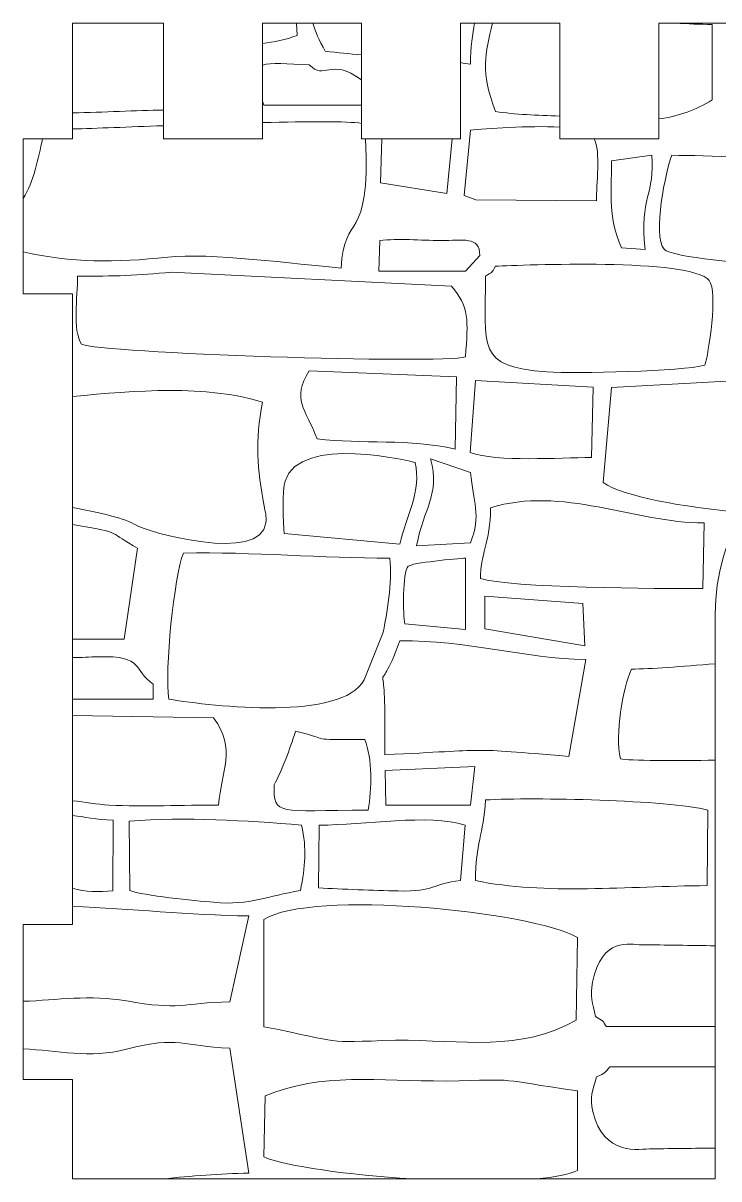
# Model space of a CAD drawing. Header units: millimetres. Extents: x 165 to 617, y -170 to 72.
# Drawn here: x 399.5 to 441.6, y -94.2 to -24.2 of the extents above; entities that cross this region are included whole.
import ezdxf

# ---------------------------------------------------------------- set-up
doc = ezdxf.new("R2010")
doc.units = ezdxf.units.MM
doc.header["$MEASUREMENT"] = 0
doc.layers.add('layer 1', color=7, linetype='Continuous')

msp = doc.modelspace()

# ---------------------------------------------------------------- linework, layer by layer
at = {"layer": 'layer 1', "color": 250, "lineweight": 9}
msp.add_open_spline([(488.5692, -94.1911), (488.5692, -94.1911), (527.4904, -94.1911), (527.4904, -94.1911), (527.4904, -94.1911), (527.4904, -94.1911), (527.4904, -88.1798), (527.4904, -88.1798), (527.4904, -88.1798), (527.4904, -88.1798), (530.4904, -88.1798), (530.4904, -88.1798), (530.4904, -88.1798), (530.4904, -88.1798), (530.4904, -78.7799), (530.4904, -78.7799), (530.4904, -78.7799), (530.4904, -78.7799), (527.4904, -78.7799), (527.4904, -78.7799), (527.4904, -78.7799), (527.4904, -78.7799), (527.4904, -40.591), (527.4904, -40.591), (527.4904, -40.591), (527.4904, -40.591), (530.4904, -40.591), (530.4904, -40.591), (530.4904, -40.591), (530.4904, -40.591), (530.4904, -31.1911), (530.4904, -31.1911), (530.4904, -31.1911), (530.4904, -31.1911), (527.4904, -31.1911), (527.4904, -31.1911), (527.4904, -31.1911), (527.4904, -31.1911), (527.4904, -24.1911), (527.4904, -24.1911), (527.4904, -24.1911), (527.4904, -24.1911), (521.9905, -24.1911), (521.9905, -24.1911), (521.9905, -24.1911), (521.9905, -24.1911), (521.9905, -31.1911), (521.9905, -31.1911), (521.9905, -31.1911), (521.9905, -31.1911), (515.9905, -31.1911), (515.9905, -31.1911), (515.9905, -31.1911), (515.9905, -31.1911), (515.9905, -24.1911), (515.9905, -24.1911), (515.9905, -24.1911), (515.9905, -24.1911), (509.9905, -24.1911), (509.9905, -24.1911), (509.9905, -24.1911), (509.9905, -24.1911), (509.9905, -31.1911), (509.9905, -31.1911), (509.9905, -31.1911), (509.9905, -31.1911), (503.9905, -31.1911), (503.9905, -31.1911), (503.9905, -31.1911), (503.9905, -31.1911), (503.9905, -24.1911), (503.9905, -24.1911), (503.9905, -24.1911), (503.9905, -24.1911), (497.9905, -24.1911), (497.9905, -24.1911), (497.9905, -24.1911), (497.9905, -24.1911), (497.9905, -31.1911), (497.9905, -31.1911), (497.9905, -31.1911), (497.9905, -31.1911), (491.9905, -31.1911), (491.9905, -31.1911), (491.9905, -31.1911), (491.9905, -31.1911), (491.9905, -24.1911), (491.9905, -24.1911), (491.9905, -24.1911), (491.9905, -24.1911), (485.9905, -24.1911), (485.9905, -24.1911), (485.9905, -24.1911), (485.9905, -24.1911), (485.9905, -31.1911), (485.9905, -31.1911), (485.9905, -31.1911), (485.9905, -31.1911), (479.9905, -31.1911), (479.9905, -31.1911), (479.9905, -31.1911), (479.9905, -31.1911), (479.9905, -24.1911), (479.9905, -24.1911), (479.9905, -24.1911), (479.9905, -24.1911), (473.9905, -24.1911), (473.9905, -24.1911), (473.9905, -24.1911), (473.9905, -24.1911), (473.9905, -31.1911), (473.9905, -31.1911), (473.9905, -31.1911), (473.9905, -31.1911), (467.9905, -31.1911), (467.9905, -31.1911), (467.9905, -31.1911), (467.9905, -31.1911), (467.9905, -24.1911), (467.9905, -24.1911), (467.9905, -24.1911), (467.9905, -24.1911), (461.9905, -24.1911), (461.9905, -24.1911), (461.9905, -24.1911), (461.9905, -24.1911), (461.9905, -31.1911), (461.9905, -31.1911), (461.9905, -31.1911), (461.9905, -31.1911), (455.9905, -31.1911), (455.9905, -31.1911), (455.9905, -31.1911), (455.9905, -31.1911), (455.9905, -24.1911), (455.9905, -24.1911), (455.9905, -24.1911), (455.9905, -24.1911), (449.9905, -24.1911), (449.9905, -24.1911), (449.9905, -24.1911), (449.9905, -24.1911), (449.9905, -31.1911), (449.9905, -31.1911), (449.9905, -31.1911), (449.9905, -31.1911), (443.9905, -31.1911), (443.9905, -31.1911), (443.9905, -31.1911), (443.9905, -31.1911), (443.9905, -24.1911), (443.9905, -24.1911), (443.9905, -24.1911), (443.9905, -24.1911), (437.9905, -24.1911), (437.9905, -24.1911), (437.9905, -24.1911), (437.9905, -24.1911), (437.9905, -31.1911), (437.9905, -31.1911), (437.9905, -31.1911), (437.9905, -31.1911), (431.9905, -31.1911), (431.9905, -31.1911), (431.9905, -31.1911), (431.9905, -31.1911), (431.9905, -24.1911), (431.9905, -24.1911), (431.9905, -24.1911), (431.9905, -24.1911), (425.9905, -24.1911), (425.9905, -24.1911), (425.9905, -24.1911), (425.9905, -24.1911), (425.9905, -31.1911), (425.9905, -31.1911), (425.9905, -31.1911), (425.9905, -31.1911), (419.9905, -31.1911), (419.9905, -31.1911), (419.9905, -31.1911), (419.9905, -31.1911), (419.9905, -24.1911), (419.9905, -24.1911), (419.9905, -24.1911), (419.9905, -24.1911), (413.9905, -24.1911), (413.9905, -24.1911), (413.9905, -24.1911), (413.9905, -24.1911), (413.9905, -31.1911), (413.9905, -31.1911), (413.9905, -31.1911), (413.9905, -31.1911), (407.9905, -31.1911), (407.9905, -31.1911), (407.9905, -31.1911), (407.9905, -31.1911), (407.9905, -24.1911), (407.9905, -24.1911), (407.9905, -24.1911), (407.9905, -24.1911), (402.4904, -24.1911), (402.4904, -24.1911), (402.4904, -24.1911), (402.4904, -24.1911), (402.4904, -31.1911), (402.4904, -31.1911), (402.4904, -31.1911), (402.4904, -31.1911), (399.4904, -31.1911), (399.4904, -31.1911), (399.4904, -31.1911), (399.4904, -31.1911), (399.4904, -40.591), (399.4904, -40.591), (399.4904, -40.591), (399.4904, -40.591), (402.4904, -40.591), (402.4904, -40.591), (402.4904, -40.591), (402.4904, -40.591), (402.4904, -78.7799), (402.4904, -78.7799), (402.4904, -78.7799), (402.4904, -78.7799), (399.4904, -78.7799), (399.4904, -78.7799), (399.4904, -78.7799), (399.4904, -78.7799), (399.4904, -88.1798), (399.4904, -88.1798), (399.4904, -88.1798), (399.4904, -88.1798), (402.4904, -88.1798), (402.4904, -88.1798), (402.4904, -88.1798), (402.4904, -88.1798), (402.4904, -94.1911), (402.4904, -94.1911), (402.4904, -94.1911), (402.4904, -94.1911), (441.4115, -94.1911), (441.4115, -94.1911), (441.4115, -94.1911), (441.4115, -94.1911), (441.4115, -59.9708), (441.4115, -59.9708), (441.4115, -59.9708), (441.4116, -50.5977), (451.9682, -42.9994), (464.9905, -42.9994), (464.9905, -42.9994), (478.0127, -42.9994), (488.5693, -50.5977), (488.5692, -59.9736), (488.5692, -59.9736), (488.5692, -59.9736), (488.5692, -94.1911), (488.5692, -94.1911)], degree=3, knots=[0, 0, 0, 0, 0.0151515, 0.0151515, 0.0151515, 0.0151515, 0.030303, 0.030303, 0.030303, 0.030303, 0.0454545, 0.0454545, 0.0454545, 0.0454545, 0.0606061, 0.0606061, 0.0606061, 0.0606061, 0.0757576, 0.0757576, 0.0757576, 0.0757576, 0.0909091, 0.0909091, 0.0909091, 0.0909091, 0.1060606, 0.1060606, 0.1060606, 0.1060606, 0.1212121, 0.1212121, 0.1212121, 0.1212121, 0.1363636, 0.1363636, 0.1363636, 0.1363636, 0.1515152, 0.1515152, 0.1515152, 0.1515152, 0.1666667, 0.1666667, 0.1666667, 0.1666667, 0.1818182, 0.1818182, 0.1818182, 0.1818182, 0.1969697, 0.1969697, 0.1969697, 0.1969697, 0.2121212, 0.2121212, 0.2121212, 0.2121212, 0.2272727, 0.2272727, 0.2272727, 0.2272727, 0.2424242, 0.2424242, 0.2424242, 0.2424242, 0.2575758, 0.2575758, 0.2575758, 0.2575758, 0.2727273, 0.2727273, 0.2727273, 0.2727273, 0.2878788, 0.2878788, 0.2878788, 0.2878788, 0.3030303, 0.3030303, 0.3030303, 0.3030303, 0.3181818, 0.3181818, 0.3181818, 0.3181818, 0.3333333, 0.3333333, 0.3333333, 0.3333333, 0.3484848, 0.3484848, 0.3484848, 0.3484848, 0.3636364, 0.3636364, 0.3636364, 0.3636364, 0.3787879, 0.3787879, 0.3787879, 0.3787879, 0.3939394, 0.3939394, 0.3939394, 0.3939394, 0.4090909, 0.4090909, 0.4090909, 0.4090909, 0.4242424, 0.4242424, 0.4242424, 0.4242424, 0.4393939, 0.4393939, 0.4393939, 0.4393939, 0.4545455, 0.4545455, 0.4545455, 0.4545455, 0.469697, 0.469697, 0.469697, 0.469697, 0.4848485, 0.4848485, 0.4848485, 0.4848485, 0.5, 0.5, 0.5, 0.5, 0.5151515, 0.5151515, 0.5151515, 0.5151515, 0.530303, 0.530303, 0.530303, 0.530303, 0.5454545, 0.5454545, 0.5454545, 0.5454545, 0.5606061, 0.5606061, 0.5606061, 0.5606061, 0.5757576, 0.5757576, 0.5757576, 0.5757576, 0.5909091, 0.5909091, 0.5909091, 0.5909091, 0.6060606, 0.6060606, 0.6060606, 0.6060606, 0.6212121, 0.6212121, 0.6212121, 0.6212121, 0.6363636, 0.6363636, 0.6363636, 0.6363636, 0.6515152, 0.6515152, 0.6515152, 0.6515152, 0.6666667, 0.6666667, 0.6666667, 0.6666667, 0.6818182, 0.6818182, 0.6818182, 0.6818182, 0.6969697, 0.6969697, 0.6969697, 0.6969697, 0.7121212, 0.7121212, 0.7121212, 0.7121212, 0.7272727, 0.7272727, 0.7272727, 0.7272727, 0.7424242, 0.7424242, 0.7424242, 0.7424242, 0.7575758, 0.7575758, 0.7575758, 0.7575758, 0.7727273, 0.7727273, 0.7727273, 0.7727273, 0.7878788, 0.7878788, 0.7878788, 0.7878788, 0.8030303, 0.8030303, 0.8030303, 0.8030303, 0.8181818, 0.8181818, 0.8181818, 0.8181818, 0.8333333, 0.8333333, 0.8333333, 0.8333333, 0.8484848, 0.8484848, 0.8484848, 0.8484848, 0.8636364, 0.8636364, 0.8636364, 0.8636364, 0.8787879, 0.8787879, 0.8787879, 0.8787879, 0.8939394, 0.8939394, 0.8939394, 0.8939394, 0.9090909, 0.9090909, 0.9090909, 0.9090909, 0.9242424, 0.9242424, 0.9242424, 0.9242424, 0.9393939, 0.9393939, 0.9393939, 0.9393939, 0.9545455, 0.9545455, 0.9545455, 0.9545455, 0.969697, 0.969697, 0.969697, 0.969697, 1, 1, 1, 1], dxfattribs=at)
at = {"layer": 'layer 1', "color": 177, "lineweight": 9}
for points, knots in [([(402.4904, -29.6214), (404.3491, -29.6063), (406.362, -29.4732), (407.9905, -29.458), (407.9905, -29.458), (407.9905, -29.458), (407.9905, -24.1911), (407.9905, -24.1911), (407.9905, -24.1911), (407.9905, -24.1911), (402.4904, -24.1911), (402.4904, -24.1911), (402.4904, -24.1911), (402.4904, -24.1911), (402.4904, -29.6214), (402.4904, -29.6214)], [0, 0, 0, 0, 0.2, 0.2, 0.2, 0.2, 0.4, 0.4, 0.4, 0.4, 0.6, 0.6, 0.6, 0.6, 1, 1, 1, 1]), ([(416.0863, -24.9356), (416.0863, -24.9356), (416.0479, -24.1911), (416.0479, -24.1911), (416.0479, -24.1911), (416.0479, -24.1911), (413.9905, -24.1911), (413.9905, -24.1911), (413.9905, -24.1911), (413.9905, -24.1911), (413.9905, -25.4181), (413.9905, -25.4181), (413.9905, -25.4181), (414.6999, -25.3521), (415.3943, -25.2051), (416.0863, -24.9356)], [0, 0, 0, 0, 0.2, 0.2, 0.2, 0.2, 0.4, 0.4, 0.4, 0.4, 0.6, 0.6, 0.6, 0.6, 1, 1, 1, 1]), ([(417.7919, -25.8899), (418.5443, -25.989), (419.2728, -26.0546), (419.9905, -26.1054), (419.9905, -26.1054), (419.9905, -26.1054), (419.9905, -24.1911), (419.9905, -24.1911), (419.9905, -24.1911), (419.9905, -24.1911), (417.0457, -24.1911), (417.0457, -24.1911), (417.0457, -24.1911), (417.1681, -24.668), (417.4068, -25.229), (417.7919, -25.8899)], [0, 0, 0, 0, 0.2, 0.2, 0.2, 0.2, 0.4, 0.4, 0.4, 0.4, 0.6, 0.6, 0.6, 0.6, 1, 1, 1, 1]), ([(425.9905, -26.5864), (426.1863, -26.6155), (426.3838, -26.647), (426.5833, -26.6814), (426.5833, -26.6814), (426.5866, -25.6529), (426.7082, -24.8378), (426.8358, -24.1911), (426.8358, -24.1911), (426.8358, -24.1911), (425.9905, -24.1911), (425.9905, -24.1911), (425.9905, -24.1911), (425.9905, -24.1911), (425.9905, -26.5864), (425.9905, -26.5864)], [0, 0, 0, 0, 0.2, 0.2, 0.2, 0.2, 0.4, 0.4, 0.4, 0.4, 0.6, 0.6, 0.6, 0.6, 1, 1, 1, 1]), ([(428.1085, -29.5416), (429.2757, -29.7321), (430.6245, -29.7729), (431.9905, -29.8178), (431.9905, -29.8178), (431.9905, -29.8178), (431.9905, -24.1911), (431.9905, -24.1911), (431.9905, -24.1911), (431.9905, -24.1911), (427.9142, -24.1911), (427.9142, -24.1911), (427.9142, -24.1911), (427.4929, -26.0585), (427.1556, -27.1142), (428.1085, -29.5416)], [0, 0, 0, 0, 0.2, 0.2, 0.2, 0.2, 0.4, 0.4, 0.4, 0.4, 0.6, 0.6, 0.6, 0.6, 1, 1, 1, 1]), ([(437.9905, -29.9972), (439.2249, -29.8311), (440.2789, -29.4367), (441.2261, -28.8449), (441.2261, -28.8449), (441.2261, -28.8449), (441.2261, -24.2681), (441.2261, -24.2681), (441.2261, -24.2681), (440.4688, -24.2681), (439.7399, -24.2352), (439.0252, -24.1911), (439.0252, -24.1911), (439.0252, -24.1911), (437.9905, -24.1911), (437.9905, -24.1911), (437.9905, -24.1911), (437.9905, -24.1911), (437.9905, -29.9972), (437.9905, -29.9972)], [0, 0, 0, 0, 0.1666667, 0.1666667, 0.1666667, 0.1666667, 0.3333333, 0.3333333, 0.3333333, 0.3333333, 0.5, 0.5, 0.5, 0.5, 0.6666667, 0.6666667, 0.6666667, 0.6666667, 1, 1, 1, 1]), ([(414.0757, -29.1514), (414.0757, -29.1514), (419.9905, -29.1651), (419.9905, -29.1651), (419.9905, -29.1651), (419.9905, -29.1651), (419.9905, -27.6247), (419.9905, -27.6247), (419.9905, -27.6247), (418.0594, -26.2224), (417.7478, -27.7045), (416.8223, -26.7081), (416.8223, -26.7081), (415.4867, -26.7081), (414.4955, -26.5309), (413.9905, -26.7475), (413.9905, -26.7475), (413.9905, -26.7475), (413.9905, -28.9256), (413.9905, -28.9256), (413.9905, -28.9256), (414.0175, -28.9987), (414.0456, -29.0736), (414.0757, -29.1514)], [0, 0, 0, 0, 0.1428571, 0.1428571, 0.1428571, 0.1428571, 0.2857143, 0.2857143, 0.2857143, 0.2857143, 0.4285714, 0.4285714, 0.4285714, 0.4285714, 0.5714286, 0.5714286, 0.5714286, 0.5714286, 0.7142857, 0.7142857, 0.7142857, 0.7142857, 1, 1, 1, 1]), ([(399.4904, -38.0509), (402.435, -38.702), (405.0582, -38.7122), (408.2519, -38.3602), (408.2519, -38.3602), (410.741, -38.0861), (416.006, -38.7861), (418.7563, -39.0268), (418.7563, -39.0268), (418.893, -35.5649), (420.5417, -37.6765), (420.2311, -31.1911), (420.2311, -31.1911), (420.2311, -31.1911), (419.9905, -31.1911), (419.9905, -31.1911), (419.9905, -31.1911), (419.9905, -31.1911), (419.9905, -30.2609), (419.9905, -30.2609), (419.9905, -30.2609), (419.0991, -30.1338), (416.7623, -30.1455), (413.9905, -30.2133), (413.9905, -30.2133), (413.9905, -30.2133), (413.9905, -31.1911), (413.9905, -31.1911), (413.9905, -31.1911), (413.9905, -31.1911), (407.9905, -31.1911), (407.9905, -31.1911), (407.9905, -31.1911), (407.9905, -31.1911), (407.9905, -30.4057), (407.9905, -30.4057), (407.9905, -30.4057), (405.8913, -30.4825), (403.9291, -30.5589), (402.4904, -30.6032), (402.4904, -30.6032), (402.4904, -30.6032), (402.4904, -31.1911), (402.4904, -31.1911), (402.4904, -31.1911), (402.4904, -31.1911), (400.6724, -31.1911), (400.6724, -31.1911), (400.6724, -31.1911), (400.3901, -32.4), (400.1494, -33.7924), (399.4904, -34.8075), (399.4904, -34.8075), (399.4904, -34.8075), (399.4904, -38.0509), (399.4904, -38.0509)], [0, 0, 0, 0, 0.0666667, 0.0666667, 0.0666667, 0.0666667, 0.1333333, 0.1333333, 0.1333333, 0.1333333, 0.2, 0.2, 0.2, 0.2, 0.2666667, 0.2666667, 0.2666667, 0.2666667, 0.3333333, 0.3333333, 0.3333333, 0.3333333, 0.4, 0.4, 0.4, 0.4, 0.4666667, 0.4666667, 0.4666667, 0.4666667, 0.5333333, 0.5333333, 0.5333333, 0.5333333, 0.6, 0.6, 0.6, 0.6, 0.6666667, 0.6666667, 0.6666667, 0.6666667, 0.7333333, 0.7333333, 0.7333333, 0.7333333, 0.8, 0.8, 0.8, 0.8, 0.8666667, 0.8666667, 0.8666667, 0.8666667, 1, 1, 1, 1]), ([(426.2122, -34.637), (426.2122, -34.637), (426.9085, -34.8924), (426.9085, -34.8924), (426.9085, -34.8924), (426.9085, -34.8924), (434.2105, -34.9468), (434.2105, -34.9468), (434.2105, -34.9468), (434.2105, -34.004), (434.4834, -31.9594), (434.0783, -31.1911), (434.0783, -31.1911), (434.0783, -31.1911), (431.9905, -31.1911), (431.9905, -31.1911), (431.9905, -31.1911), (431.9905, -31.1911), (431.9905, -30.4929), (431.9905, -30.4929), (431.9905, -30.4929), (430.123, -30.3832), (427.4788, -30.6005), (426.5817, -30.6737), (426.5817, -30.6737), (426.5817, -30.6737), (426.2122, -34.637), (426.2122, -34.637)], [0, 0, 0, 0, 0.125, 0.125, 0.125, 0.125, 0.25, 0.25, 0.25, 0.25, 0.375, 0.375, 0.375, 0.375, 0.5, 0.5, 0.5, 0.5, 0.625, 0.625, 0.625, 0.625, 0.75, 0.75, 0.75, 0.75, 1, 1, 1, 1]), ([(421.1342, -33.8705), (421.1342, -33.8705), (425.1601, -34.5162), (425.1601, -34.5162), (425.1601, -34.5162), (425.1601, -34.5162), (425.4818, -31.1911), (425.4818, -31.1911), (425.4818, -31.1911), (425.4818, -31.1911), (421.2094, -31.1911), (421.2094, -31.1911), (421.2094, -31.1911), (421.2094, -31.1911), (421.1342, -33.8705), (421.1342, -33.8705)], [0, 0, 0, 0, 0.2, 0.2, 0.2, 0.2, 0.4, 0.4, 0.4, 0.4, 0.6, 0.6, 0.6, 0.6, 1, 1, 1, 1]), ([(435.1274, -32.5391), (435.1226, -34.7364), (434.9069, -35.9), (435.734, -37.7958), (435.734, -37.7958), (435.734, -37.7958), (437.1593, -37.9057), (437.1593, -37.9057), (437.1593, -37.9057), (436.8097, -34.6988), (437.7849, -34.544), (437.5656, -32.1986), (437.5656, -32.1986), (437.5656, -32.1986), (435.1274, -32.5391), (435.1274, -32.5391)], [0, 0, 0, 0, 0.2, 0.2, 0.2, 0.2, 0.4, 0.4, 0.4, 0.4, 0.6, 0.6, 0.6, 0.6, 1, 1, 1, 1]), ([(444.5798, -38.7642), (444.8554, -37.9594), (445.0564, -37.5803), (445.3914, -36.992), (445.3914, -36.992), (445.3914, -36.992), (455.8663, -36.747), (455.8663, -36.747), (455.8663, -36.747), (455.8846, -35.9396), (456.1627, -35.4111), (456.0723, -34.8047), (456.0723, -34.8047), (455.9862, -34.2299), (455.6973, -34.0613), (455.7127, -32.52), (455.7127, -32.52), (453.3459, -32.9176), (443.2133, -32.1986), (438.7831, -32.1986), (438.7831, -32.1986), (438.4202, -33.0975), (437.5887, -37.002), (438.3185, -37.892), (438.3185, -37.892), (438.6947, -38.3505), (443.7507, -38.8624), (444.5798, -38.7642)], [0, 0, 0, 0, 0.125, 0.125, 0.125, 0.125, 0.25, 0.25, 0.25, 0.25, 0.375, 0.375, 0.375, 0.375, 0.5, 0.5, 0.5, 0.5, 0.625, 0.625, 0.625, 0.625, 0.75, 0.75, 0.75, 0.75, 1, 1, 1, 1]), ([(421.0422, -39.2177), (421.0422, -39.2177), (426.2783, -39.2173), (426.2783, -39.2173), (426.2783, -39.2173), (426.2783, -39.2173), (427.1579, -38.2638), (427.1579, -38.2638), (427.1579, -38.2638), (427.1214, -37.0741), (426.1565, -37.3654), (424.7721, -37.3573), (424.7721, -37.3573), (423.5756, -37.3504), (422.2005, -37.2276), (421.0913, -37.362), (421.0913, -37.362), (421.0913, -37.362), (421.0422, -39.2177), (421.0422, -39.2177)], [0, 0, 0, 0, 0.1666667, 0.1666667, 0.1666667, 0.1666667, 0.3333333, 0.3333333, 0.3333333, 0.3333333, 0.5, 0.5, 0.5, 0.5, 0.6666667, 0.6666667, 0.6666667, 0.6666667, 1, 1, 1, 1]), ([(427.4967, -39.5212), (427.4967, -43.7968), (426.9207, -45.0206), (431.2073, -45.3116), (431.2073, -45.3116), (432.9308, -45.4288), (439.4693, -45.2911), (440.7714, -44.9078), (440.7714, -44.9078), (441.0073, -44.2863), (441.5921, -40.4372), (441.042, -39.7874), (441.042, -39.7874), (439.9357, -38.3927), (429.6825, -38.855), (428.1085, -38.9094), (428.1085, -38.9094), (427.8574, -39.3828), (427.8888, -39.2639), (427.4967, -39.5212)], [0, 0, 0, 0, 0.1666667, 0.1666667, 0.1666667, 0.1666667, 0.3333333, 0.3333333, 0.3333333, 0.3333333, 0.5, 0.5, 0.5, 0.5, 0.6666667, 0.6666667, 0.6666667, 0.6666667, 1, 1, 1, 1]), ([(402.7896, -39.5212), (402.7884, -40.7662), (402.4566, -42.8064), (403.0305, -43.631), (403.0305, -43.631), (403.981, -44.179), (424.826, -44.8609), (426.2799, -44.4027), (426.2799, -44.4027), (426.4451, -42.1871), (426.5219, -41.3441), (425.4288, -40.1295), (425.4288, -40.1295), (425.4288, -40.1295), (408.4539, -39.2653), (408.4539, -39.2653), (408.4539, -39.2653), (406.5006, -39.5009), (404.9551, -39.5064), (402.7896, -39.5212)], [0, 0, 0, 0, 0.1666667, 0.1666667, 0.1666667, 0.1666667, 0.3333333, 0.3333333, 0.3333333, 0.3333333, 0.5, 0.5, 0.5, 0.5, 0.6666667, 0.6666667, 0.6666667, 0.6666667, 1, 1, 1, 1]), ([(417.295, -49.3673), (420.0122, -49.6984), (422.9286, -49.3495), (425.6509, -49.9931), (425.6509, -49.9931), (425.6509, -49.9931), (425.7377, -45.6215), (425.7377, -45.6215), (425.7377, -45.6215), (425.7377, -45.6215), (416.8228, -45.2515), (416.8228, -45.2515), (416.8228, -45.2515), (415.717, -47.023), (416.6041, -47.5212), (417.295, -49.3673)], [0, 0, 0, 0, 0.2, 0.2, 0.2, 0.2, 0.4, 0.4, 0.4, 0.4, 0.6, 0.6, 0.6, 0.6, 1, 1, 1, 1]), ([(435.1242, -46.2566), (435.1242, -46.2566), (434.6248, -52.0193), (434.6248, -52.0193), (434.6248, -52.0193), (435.8684, -52.8689), (439.4331, -53.5055), (443.0047, -53.828), (443.0047, -53.828), (444.6869, -50.7112), (447.6106, -48.0404), (451.3396, -46.1312), (451.3396, -46.1312), (451.3268, -45.8808), (451.3113, -45.6284), (451.2929, -45.3733), (451.2929, -45.3733), (451.2929, -45.3733), (435.1242, -46.2566), (435.1242, -46.2566)], [0, 0, 0, 0, 0.1666667, 0.1666667, 0.1666667, 0.1666667, 0.3333333, 0.3333333, 0.3333333, 0.3333333, 0.5, 0.5, 0.5, 0.5, 0.6666667, 0.6666667, 0.6666667, 0.6666667, 1, 1, 1, 1]), ([(402.4904, -53.532), (404.1152, -53.8405), (405.7128, -54.194), (406.3024, -54.5836), (406.3024, -54.5836), (406.9492, -55.011), (413.9301, -56.9546), (414.1943, -54.4485), (414.1943, -54.4485), (414.2344, -54.0653), (414.1567, -53.8083), (414.0879, -53.4253), (414.0879, -53.4253), (413.6833, -51.1741), (413.505, -49.5337), (413.9957, -47.1466), (413.9957, -47.1466), (410.5466, -46.0934), (406.3081, -46.4333), (402.4904, -46.8102), (402.4904, -46.8102), (402.4904, -46.8102), (402.4904, -53.532), (402.4904, -53.532)], [0, 0, 0, 0, 0.1428571, 0.1428571, 0.1428571, 0.1428571, 0.2857143, 0.2857143, 0.2857143, 0.2857143, 0.4285714, 0.4285714, 0.4285714, 0.4285714, 0.5714286, 0.5714286, 0.5714286, 0.5714286, 0.7142857, 0.7142857, 0.7142857, 0.7142857, 1, 1, 1, 1]), ([(426.5586, -50.1981), (428.2019, -50.7896), (431.9555, -50.5035), (433.9053, -50.5035), (433.9053, -50.5035), (433.9053, -50.5035), (434.0191, -46.2334), (434.0191, -46.2334), (434.0191, -46.2334), (434.0191, -46.2334), (426.8937, -45.8269), (426.8937, -45.8269), (426.8937, -45.8269), (426.8937, -45.8269), (426.5586, -50.1981), (426.5586, -50.1981)], [0, 0, 0, 0, 0.2, 0.2, 0.2, 0.2, 0.4, 0.4, 0.4, 0.4, 0.6, 0.6, 0.6, 0.6, 1, 1, 1, 1]), ([(415.296, -55.0964), (415.296, -55.0964), (422.3093, -55.7509), (422.3093, -55.7509), (422.3093, -55.7509), (422.6797, -54.053), (423.6459, -52.512), (423.2293, -50.8055), (423.2293, -50.8055), (423.1624, -50.7722), (416.2401, -49.0524), (415.3525, -51.9255), (415.3525, -51.9255), (415.1965, -52.4311), (415.2353, -54.5185), (415.296, -55.0964)], [0, 0, 0, 0, 0.2, 0.2, 0.2, 0.2, 0.4, 0.4, 0.4, 0.4, 0.6, 0.6, 0.6, 0.6, 1, 1, 1, 1]), ([(423.3217, -55.8442), (423.3217, -55.8442), (426.5833, -55.6659), (426.5833, -55.6659), (426.5833, -55.6659), (427.2633, -54.0206), (426.7384, -53.1511), (426.5948, -51.4154), (426.5948, -51.4154), (426.5948, -51.4154), (424.169, -50.59), (424.169, -50.59), (424.169, -50.59), (424.7584, -52.7844), (423.7562, -53.5216), (423.3217, -55.8442)], [0, 0, 0, 0, 0.2, 0.2, 0.2, 0.2, 0.4, 0.4, 0.4, 0.4, 0.6, 0.6, 0.6, 0.6, 1, 1, 1, 1]), ([(427.1934, -57.8225), (428.8632, -58.4127), (438.1143, -58.4438), (440.6629, -58.4341), (440.6629, -58.4341), (440.6629, -58.4341), (440.7295, -54.4651), (440.7295, -54.4651), (440.7295, -54.4651), (436.5378, -54.4658), (432.1133, -52.1824), (427.8019, -53.5506), (427.8019, -53.5506), (427.8019, -55.619), (427.1466, -56.4606), (427.1934, -57.8225)], [0, 0, 0, 0, 0.2, 0.2, 0.2, 0.2, 0.4, 0.4, 0.4, 0.4, 0.6, 0.6, 0.6, 0.6, 1, 1, 1, 1]), ([(402.4904, -61.4963), (402.4904, -61.4963), (405.6204, -61.4957), (405.6204, -61.4957), (405.6204, -61.4957), (405.6204, -61.4957), (406.4242, -55.9923), (406.4242, -55.9923), (406.4242, -55.9923), (404.6838, -55.0414), (405.4408, -55.0343), (402.8277, -54.6193), (402.8277, -54.6193), (402.8277, -54.6193), (402.4904, -54.5664), (402.4904, -54.5664), (402.4904, -54.5664), (402.4904, -54.5664), (402.4904, -61.4963), (402.4904, -61.4963)], [0, 0, 0, 0, 0.1666667, 0.1666667, 0.1666667, 0.1666667, 0.3333333, 0.3333333, 0.3333333, 0.3333333, 0.5, 0.5, 0.5, 0.5, 0.6666667, 0.6666667, 0.6666667, 0.6666667, 1, 1, 1, 1]), ([(409.1969, -56.2938), (408.6403, -57.6999), (408.0414, -63.4041), (408.3236, -65.1431), (408.3236, -65.1431), (411.0602, -65.5736), (418.7973, -66.4761), (420.1455, -63.9614), (420.1455, -63.9614), (420.1455, -63.9614), (421.2793, -61.1481), (421.2793, -61.1481), (421.2793, -61.1481), (421.5429, -59.9466), (421.8395, -58.1082), (421.7043, -56.6007), (421.7043, -56.6007), (417.6463, -56.6007), (413.3902, -56.2041), (409.1969, -56.2938)], [0, 0, 0, 0, 0.1666667, 0.1666667, 0.1666667, 0.1666667, 0.3333333, 0.3333333, 0.3333333, 0.3333333, 0.5, 0.5, 0.5, 0.5, 0.6666667, 0.6666667, 0.6666667, 0.6666667, 1, 1, 1, 1]), ([(422.6015, -60.5694), (422.6015, -60.5694), (426.2794, -60.9226), (426.2794, -60.9226), (426.2794, -60.9226), (426.2794, -60.9226), (426.2762, -56.6012), (426.2762, -56.6012), (426.2762, -56.6012), (425.7902, -56.6091), (423.0093, -56.8854), (422.8058, -57.0912), (422.8058, -57.0912), (422.4653, -57.4352), (422.4969, -60.091), (422.6015, -60.5694)], [0, 0, 0, 0, 0.2, 0.2, 0.2, 0.2, 0.4, 0.4, 0.4, 0.4, 0.6, 0.6, 0.6, 0.6, 1, 1, 1, 1]), ([(427.4579, -60.8757), (427.4579, -60.8757), (433.5026, -61.9094), (433.5026, -61.9094), (433.5026, -61.9094), (433.5026, -61.9094), (433.394, -59.3367), (433.394, -59.3367), (433.394, -59.3367), (433.394, -59.3367), (427.4615, -58.8968), (427.4615, -58.8968), (427.4615, -58.8968), (427.4615, -58.8968), (427.4579, -60.8757), (427.4579, -60.8757)], [0, 0, 0, 0, 0.2, 0.2, 0.2, 0.2, 0.4, 0.4, 0.4, 0.4, 0.6, 0.6, 0.6, 0.6, 1, 1, 1, 1]), ([(421.3964, -66.3634), (421.3964, -66.3634), (421.3967, -68.5), (421.3967, -68.5), (421.3967, -68.5), (427.941, -68.2108), (426.211, -68.0562), (432.5351, -68.6071), (432.5351, -68.6071), (432.5351, -68.6071), (433.5689, -62.7297), (433.5689, -62.7297), (433.5689, -62.7297), (429.8446, -62.6875), (426.3588, -61.5346), (422.3129, -61.6111), (422.3129, -61.6111), (420.7806, -65.6614), (421.3953, -61.837), (421.3964, -66.3634)], [0, 0, 0, 0, 0.1666667, 0.1666667, 0.1666667, 0.1666667, 0.3333333, 0.3333333, 0.3333333, 0.3333333, 0.5, 0.5, 0.5, 0.5, 0.6666667, 0.6666667, 0.6666667, 0.6666667, 1, 1, 1, 1]), ([(402.4904, -65.1445), (402.4904, -65.1445), (407.3679, -65.1445), (407.3679, -65.1445), (407.3679, -65.1445), (407.3679, -65.1445), (407.3682, -64.2281), (407.3682, -64.2281), (407.3682, -64.2281), (406.1476, -63.3843), (406.8623, -62.4844), (404.0364, -62.5701), (404.0364, -62.5701), (403.5171, -62.5858), (403.0027, -62.6068), (402.4904, -62.6229), (402.4904, -62.6229), (402.4904, -62.6229), (402.4904, -65.1445), (402.4904, -65.1445)], [0, 0, 0, 0, 0.1666667, 0.1666667, 0.1666667, 0.1666667, 0.3333333, 0.3333333, 0.3333333, 0.3333333, 0.5, 0.5, 0.5, 0.5, 0.6666667, 0.6666667, 0.6666667, 0.6666667, 1, 1, 1, 1]), ([(436.3426, -63.3116), (435.7876, -64.5699), (435.3259, -67.2182), (435.671, -68.7568), (435.671, -68.7568), (436.1433, -68.8608), (439.1354, -68.8757), (441.4115, -68.8279), (441.4115, -68.8279), (441.4115, -68.8279), (441.4115, -62.9921), (441.4115, -62.9921), (441.4115, -62.9921), (439.3587, -63.1556), (437.4805, -63.3116), (436.3426, -63.3116)], [0, 0, 0, 0, 0.2, 0.2, 0.2, 0.2, 0.4, 0.4, 0.4, 0.4, 0.6, 0.6, 0.6, 0.6, 1, 1, 1, 1]), ([(402.4904, -71.2887), (403.2294, -71.3463), (403.9457, -71.5188), (404.7039, -71.5534), (404.7039, -71.5534), (406.8119, -71.6502), (409.1929, -71.5501), (411.332, -71.5501), (411.332, -71.5501), (411.4929, -69.4901), (412.4328, -68.1697), (411.0306, -66.2575), (411.0306, -66.2575), (411.0306, -66.2575), (402.4904, -66.1171), (402.4904, -66.1171), (402.4904, -66.1171), (402.4904, -66.1171), (402.4904, -71.2887), (402.4904, -71.2887)], [0, 0, 0, 0, 0.1666667, 0.1666667, 0.1666667, 0.1666667, 0.3333333, 0.3333333, 0.3333333, 0.3333333, 0.5, 0.5, 0.5, 0.5, 0.6666667, 0.6666667, 0.6666667, 0.6666667, 1, 1, 1, 1]), ([(414.6857, -70.3289), (414.6857, -72.2311), (414.8503, -71.8733), (420.3977, -71.854), (420.3977, -71.854), (420.5972, -70.5539), (420.656, -68.7697), (420.1794, -67.5818), (420.1794, -67.5818), (416.4901, -67.5818), (418.4125, -67.6265), (415.9937, -67.0771), (415.9937, -67.0771), (415.6364, -68.1896), (415.1857, -69.4209), (414.6857, -70.3289)], [0, 0, 0, 0, 0.2, 0.2, 0.2, 0.2, 0.4, 0.4, 0.4, 0.4, 0.6, 0.6, 0.6, 0.6, 1, 1, 1, 1]), ([(421.4089, -69.449), (421.4089, -69.449), (421.4569, -71.5516), (421.4569, -71.5516), (421.4569, -71.5516), (421.4569, -71.5516), (426.5846, -71.5506), (426.5846, -71.5506), (426.5846, -71.5506), (426.5846, -71.5506), (426.8418, -69.2189), (426.8418, -69.2189), (426.8418, -69.2189), (426.8418, -69.2189), (421.4089, -69.449), (421.4089, -69.449)], [0, 0, 0, 0, 0.2, 0.2, 0.2, 0.2, 0.4, 0.4, 0.4, 0.4, 0.6, 0.6, 0.6, 0.6, 1, 1, 1, 1]), ([(426.8869, -76.1257), (431.093, -77.0014), (436.073, -76.4618), (440.9211, -76.4293), (440.9211, -76.4293), (440.9211, -76.4293), (440.9663, -71.8521), (440.9663, -71.8521), (440.9663, -71.8521), (438.5356, -71.241), (430.4345, -71.0699), (427.4967, -71.2422), (427.4967, -71.2422), (427.3797, -73.3775), (426.8869, -73.835), (426.8869, -76.1257)], [0, 0, 0, 0, 0.2, 0.2, 0.2, 0.2, 0.4, 0.4, 0.4, 0.4, 0.6, 0.6, 0.6, 0.6, 1, 1, 1, 1]), ([(417.4308, -72.769), (417.4308, -72.769), (417.3812, -76.5644), (417.3812, -76.5644), (417.3812, -76.5644), (418.8335, -76.6534), (420.7097, -76.716), (422.2012, -76.7522), (422.2012, -76.7522), (424.4839, -76.8076), (424.2339, -76.3157), (425.9747, -76.1241), (425.9747, -76.1241), (425.9747, -76.1241), (426.2589, -72.7593), (426.2589, -72.7593), (426.2589, -72.7593), (424.0454, -72.0747), (420.1527, -72.7505), (417.4308, -72.769)], [0, 0, 0, 0, 0.1666667, 0.1666667, 0.1666667, 0.1666667, 0.3333333, 0.3333333, 0.3333333, 0.3333333, 0.5, 0.5, 0.5, 0.5, 0.6666667, 0.6666667, 0.6666667, 0.6666667, 1, 1, 1, 1]), ([(404.9277, -76.7359), (404.9277, -76.7359), (404.9514, -72.4624), (404.9514, -72.4624), (404.9514, -72.4624), (403.882, -72.4624), (403.1996, -72.2382), (402.4904, -72.1881), (402.4904, -72.1881), (402.4904, -72.1881), (402.4904, -76.5892), (402.4904, -76.5892), (402.4904, -76.5892), (403.204, -76.8203), (404.1183, -76.8312), (404.9277, -76.7359)], [0, 0, 0, 0, 0.2, 0.2, 0.2, 0.2, 0.4, 0.4, 0.4, 0.4, 0.6, 0.6, 0.6, 0.6, 1, 1, 1, 1]), ([(405.9625, -76.7345), (406.7091, -77.0339), (409.9265, -77.336), (411.027, -77.4395), (411.027, -77.4395), (413.3137, -77.6539), (414.2659, -77.0276), (416.2876, -76.734), (416.2876, -76.734), (416.569, -75.2492), (416.6812, -74.2338), (416.3594, -72.769), (416.3594, -72.769), (412.939, -72.4739), (409.3867, -72.2753), (405.9055, -72.5157), (405.9055, -72.5157), (405.9055, -72.5157), (405.9625, -76.7345), (405.9625, -76.7345)], [0, 0, 0, 0, 0.1666667, 0.1666667, 0.1666667, 0.1666667, 0.3333333, 0.3333333, 0.3333333, 0.3333333, 0.5, 0.5, 0.5, 0.5, 0.6666667, 0.6666667, 0.6666667, 0.6666667, 1, 1, 1, 1]), ([(414.0757, -78.4777), (414.0757, -78.4777), (414.0757, -84.9751), (414.0757, -84.9751), (414.0757, -84.9751), (419.2058, -85.9783), (417.3833, -85.952), (422.046, -85.7865), (422.046, -85.7865), (426.1288, -85.7865), (429.6004, -86.5181), (432.9903, -84.569), (432.9903, -84.569), (432.9903, -84.569), (433.075, -79.5777), (433.075, -79.5777), (433.075, -79.5777), (430.1999, -77.9542), (416.9831, -76.66), (414.0757, -78.4777)], [0, 0, 0, 0, 0.1666667, 0.1666667, 0.1666667, 0.1666667, 0.3333333, 0.3333333, 0.3333333, 0.3333333, 0.5, 0.5, 0.5, 0.5, 0.6666667, 0.6666667, 0.6666667, 0.6666667, 1, 1, 1, 1]), ([(399.4904, -83.4346), (401.5736, -83.3654), (403.5247, -83.0221), (405.7422, -83.4164), (405.7422, -83.4164), (408.9898, -83.9943), (409.091, -83.5394), (412.0142, -83.4637), (412.0142, -83.4637), (412.0142, -83.4637), (413.1634, -78.2594), (413.1634, -78.2594), (413.1634, -78.2594), (409.518, -78.2349), (406.0549, -77.8106), (402.4904, -77.6897), (402.4904, -77.6897), (402.4904, -77.6897), (402.4904, -78.7799), (402.4904, -78.7799), (402.4904, -78.7799), (402.4904, -78.7799), (399.4904, -78.7799), (399.4904, -78.7799), (399.4904, -78.7799), (399.4904, -78.7799), (399.4904, -83.4346), (399.4904, -83.4346)], [0, 0, 0, 0, 0.125, 0.125, 0.125, 0.125, 0.25, 0.25, 0.25, 0.25, 0.375, 0.375, 0.375, 0.375, 0.5, 0.5, 0.5, 0.5, 0.625, 0.625, 0.625, 0.625, 0.75, 0.75, 0.75, 0.75, 1, 1, 1, 1]), ([(434.1618, -84.3599), (434.6251, -84.6246), (434.5895, -84.6057), (434.819, -84.9717), (434.819, -84.9717), (434.819, -84.9717), (441.4115, -84.9714), (441.4115, -84.9714), (441.4115, -84.9714), (441.4115, -84.9714), (441.4115, -80.0698), (441.4115, -80.0698), (441.4115, -80.0698), (439.9171, -80.0529), (438.4151, -80.0283), (436.9287, -80.0123), (436.9287, -80.0123), (436.291, -80.0053), (434.5166, -79.5168), (433.973, -82.2725), (433.973, -82.2725), (433.8069, -83.1152), (433.9713, -83.5615), (434.1618, -84.3599)], [0, 0, 0, 0, 0.1428571, 0.1428571, 0.1428571, 0.1428571, 0.2857143, 0.2857143, 0.2857143, 0.2857143, 0.4285714, 0.4285714, 0.4285714, 0.4285714, 0.5714286, 0.5714286, 0.5714286, 0.5714286, 0.7142857, 0.7142857, 0.7142857, 0.7142857, 1, 1, 1, 1]), ([(399.4904, -86.3151), (401.5738, -86.4157), (403.5252, -86.9158), (405.743, -86.3418), (405.743, -86.3418), (408.9904, -85.5009), (409.0917, -86.1631), (412.0149, -86.2731), (412.0149, -86.2731), (412.0149, -86.2731), (413.1641, -93.8468), (413.1641, -93.8468), (413.1641, -93.8468), (411.4009, -93.864), (409.6804, -94.0174), (407.9705, -94.1911), (407.9705, -94.1911), (407.9705, -94.1911), (402.4904, -94.1911), (402.4904, -94.1911), (402.4904, -94.1911), (402.4904, -94.1911), (402.4904, -88.1798), (402.4904, -88.1798), (402.4904, -88.1798), (402.4904, -88.1798), (399.4904, -88.1798), (399.4904, -88.1798), (399.4904, -88.1798), (399.4904, -88.1798), (399.4904, -86.3151), (399.4904, -86.3151)], [0, 0, 0, 0, 0.1111111, 0.1111111, 0.1111111, 0.1111111, 0.2222222, 0.2222222, 0.2222222, 0.2222222, 0.3333333, 0.3333333, 0.3333333, 0.3333333, 0.4444444, 0.4444444, 0.4444444, 0.4444444, 0.5555556, 0.5555556, 0.5555556, 0.5555556, 0.6666667, 0.6666667, 0.6666667, 0.6666667, 0.7777778, 0.7777778, 0.7777778, 0.7777778, 1, 1, 1, 1]), ([(441.4115, -92.3271), (440.1318, -92.3412), (438.8517, -92.3567), (437.5811, -92.3679), (437.5811, -92.3679), (436.8058, -92.3749), (434.6489, -92.8634), (433.9877, -90.1077), (433.9877, -90.1077), (433.786, -89.265), (433.9857, -88.8187), (434.2172, -88.0203), (434.2172, -88.0203), (434.7808, -87.7556), (434.7371, -87.7746), (435.0163, -87.4085), (435.0163, -87.4085), (435.0163, -87.4085), (441.4115, -87.4088), (441.4115, -87.4088), (441.4115, -87.4088), (441.4115, -87.4088), (441.4115, -92.3271), (441.4115, -92.3271)], [0, 0, 0, 0, 0.1428571, 0.1428571, 0.1428571, 0.1428571, 0.2857143, 0.2857143, 0.2857143, 0.2857143, 0.4285714, 0.4285714, 0.4285714, 0.4285714, 0.5714286, 0.5714286, 0.5714286, 0.5714286, 0.7142857, 0.7142857, 0.7142857, 0.7142857, 1, 1, 1, 1]), ([(433.075, -93.6749), (433.075, -93.6749), (433.075, -88.8675), (433.075, -88.8675), (433.075, -88.8675), (427.9447, -88.125), (429.7672, -88.1447), (425.1047, -88.2668), (425.1047, -88.2668), (421.0217, -88.2668), (417.5501, -87.7257), (414.1603, -89.1677), (414.1603, -89.1677), (414.1603, -89.1677), (414.0757, -92.861), (414.0757, -92.861), (414.0757, -92.861), (415.4491, -93.4348), (419.1828, -93.9529), (423.0252, -94.1911), (423.0252, -94.1911), (423.0252, -94.1911), (430.6012, -94.1911), (430.6012, -94.1911), (430.6012, -94.1911), (431.682, -94.0864), (432.5482, -93.9186), (433.075, -93.6749)], [0, 0, 0, 0, 0.125, 0.125, 0.125, 0.125, 0.25, 0.25, 0.25, 0.25, 0.375, 0.375, 0.375, 0.375, 0.5, 0.5, 0.5, 0.5, 0.625, 0.625, 0.625, 0.625, 0.75, 0.75, 0.75, 0.75, 1, 1, 1, 1])]:
    msp.add_open_spline(points, degree=3, knots=knots, dxfattribs=at)

doc.saveas('drawing.dxf')
